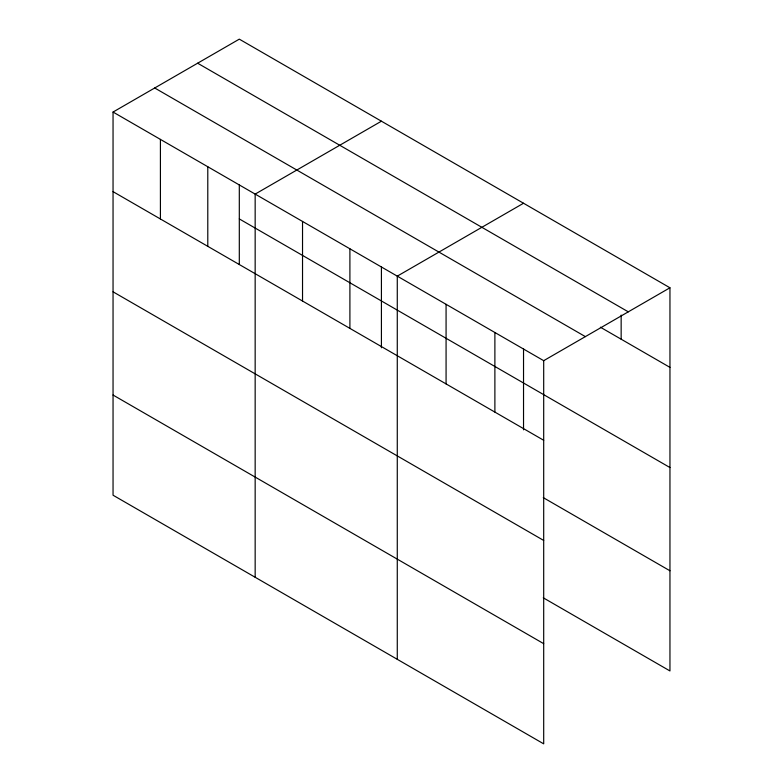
<?xml version="1.0" encoding="UTF-8"?>
<svg xmlns="http://www.w3.org/2000/svg" width="783" height="783" viewBox="0 0 783 783"><rect width="100%" height="100%" fill="white"/><g stroke="black" fill="none" stroke-linecap="round" stroke-linejoin="round"><path stroke-width="1.17" d="M113.046 112.047L543.696 360.679L543.696 743.85L113.046 495.218L113.046 112.047L239.304 39.15L669.954 287.782L669.954 670.953L543.265 597.811M381.419 121.199L255.16 194.096L255.16 577.267M523.533 203.247L397.275 276.145L397.275 659.315M543.696 360.679L669.954 287.782M197.639 63.208L628.289 311.84M600.385 327.206L669.954 367.374M154.711 87.99L585.361 336.621M239.304 218.917L669.954 467.549M113.046 191.639L543.696 440.271M543.265 497.626L669.954 570.768M113.046 291.814L543.696 540.446M113.046 395.033L543.696 643.665M621.154 315.079L621.154 339.196M523.533 348.807L523.533 429.828M494.885 332.501L494.885 412.093M446.075 304.323L446.075 383.915M381.419 266.758L381.419 347.779M349.903 248.798L349.903 328.38M302.532 221.442L302.532 301.034M239.304 184.71L239.304 264.527M207.789 166.75L207.789 246.332M160.417 139.394L160.417 218.986"/></g></svg>
